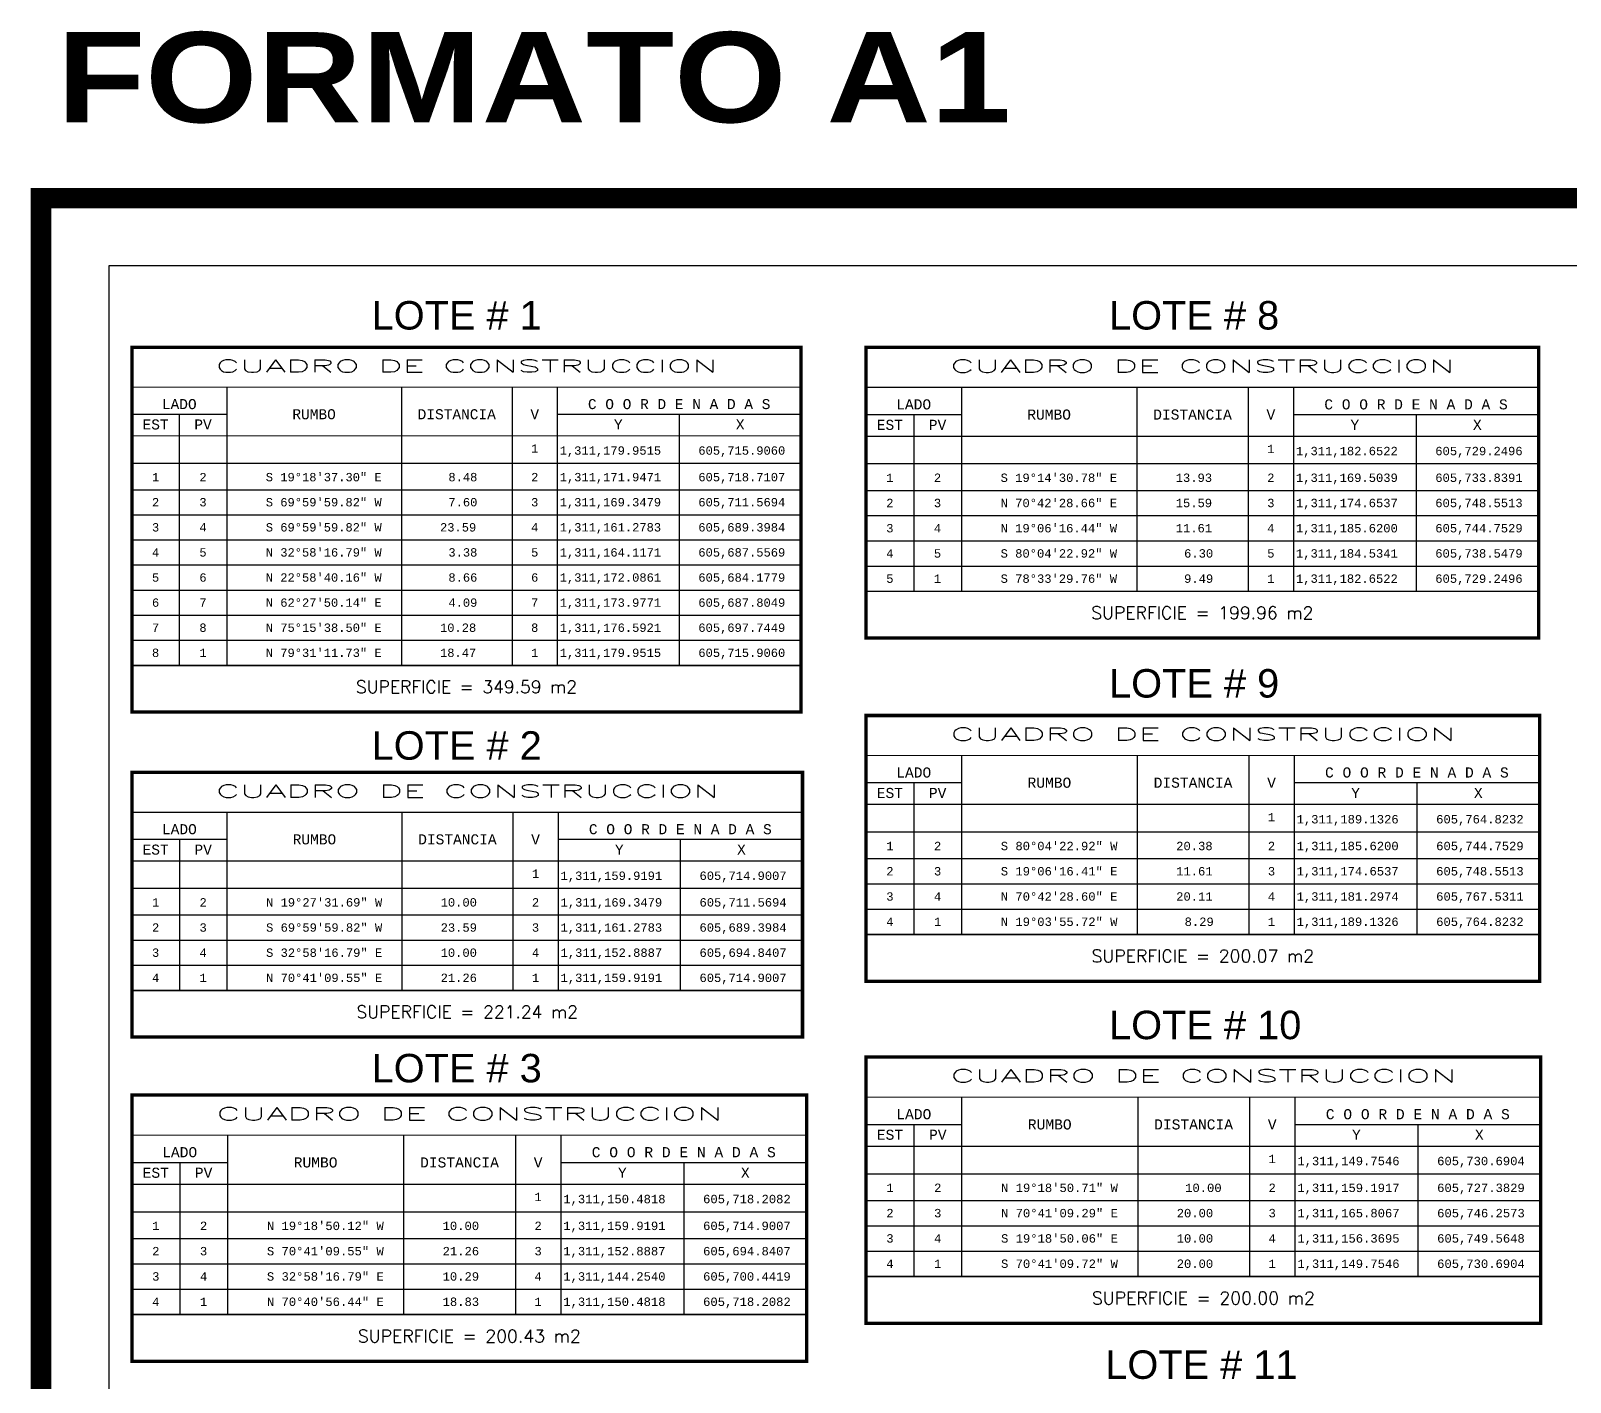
# Model space of a CAD drawing. Header units: millimetres. Extents: x 604785 to 1211550, y 1311006 to 2622648.
# Drawn here: x 605229.7 to 605400.3, y 1311172.4 to 1311322.2 of the extents above; entities that cross this region are included whole.
import ezdxf
from ezdxf.enums import TextEntityAlignment as Align

# ---------------------------------------------------------------- set-up
doc = ezdxf.new("R2010")
doc.units = ezdxf.units.MM
for name, color, linetype in [('CAJETIN', 5, 'Continuous'), ('CVL_CUADCON', 1, 'Continuous'), ('CVL_CUADCON_LIN', 8, 'Continuous'), ('CVL_CUADCON_TIT', 1, 'Continuous'), ('CVL_CUADCON_TX', 2, 'Continuous')]:
    doc.layers.add(name, color=color, linetype=linetype)
doc.styles.add('HUECA1', font='HUECA1.shx')
doc.styles.add('MONOTXT4', font='MONOTXT4.shx')
doc.styles.add('PI', font='arial.ttf', dxfattribs={"height": 0.4})
doc.styles.add('TEXTO CAJETIN', font='', dxfattribs={"height": 1.2})
doc.styles.get('TEXTO CAJETIN').set_extended_font_data('Arial Black')

msp = doc.modelspace()

# ---------------------------------------------------------------- linework, layer by layer
at = {"const_width": 2.28}
msp.add_lwpolyline([(605230.838, 1311006.678), (605651.338, 1311006.678), (605651.338, 1311303.678), (605230.838, 1311303.678)], close=True, dxfattribs=at)
at = {"layer": 'CAJETIN'}
msp.add_lwpolyline([(605238.338, 1311014.178), (605643.838, 1311014.178), (605643.838, 1311296.178), (605238.338, 1311296.178)], close=True, dxfattribs=at)
at = {"layer": 'CVL_CUADCON', "color": 7, "linetype": 'Continuous', "flags": 128}
for points, const_width in [([(605240.902, 1311287.135), (605315.05, 1311287.135), (605315.05, 1311246.741), (605240.902, 1311246.741)], 0.371), ([(605322.245, 1311287.135), (605396.757, 1311287.135), (605396.757, 1311254.928), (605322.245, 1311254.928)], 0.373), ([(605322.245, 1311246.344), (605396.873, 1311246.344), (605396.873, 1311216.887), (605322.245, 1311216.887)], 0.373), ([(605240.902, 1311240.03), (605315.202, 1311240.03), (605315.202, 1311210.702), (605240.902, 1311210.702)], 0.372), ([(605322.245, 1311208.479), (605396.999, 1311208.479), (605396.999, 1311178.972), (605322.245, 1311178.972)], 0.374), ([(605240.902, 1311204.268), (605315.672, 1311204.268), (605315.672, 1311174.755), (605240.902, 1311174.755)], 0.374)]:
    msp.add_lwpolyline(points, close=True, dxfattribs=dict(at, const_width=const_width))
for points, const_width in [([(605240.902, 1311282.732), (605315.05, 1311282.732)], 0.139), ([(605322.245, 1311282.71), (605396.757, 1311282.71)], 0.14), ([(605240.902, 1311277.337), (605315.05, 1311277.337)], 0.139), ([(605322.245, 1311277.289), (605396.757, 1311277.289)], 0.14), ([(605322.245, 1311260.115), (605396.757, 1311260.115)], 0.14), ([(605240.902, 1311251.902), (605315.05, 1311251.902)], 0.139), ([(605322.245, 1311241.912), (605396.873, 1311241.912)], 0.14), ([(605240.902, 1311235.618), (605315.202, 1311235.618)], 0.139), ([(605322.245, 1311236.483), (605396.873, 1311236.483)], 0.14), ([(605240.902, 1311230.212), (605315.202, 1311230.212)], 0.139), ([(605322.245, 1311222.081), (605396.873, 1311222.081)], 0.14), ([(605240.902, 1311215.874), (605315.202, 1311215.874)], 0.139), ([(605322.245, 1311204.04), (605396.999, 1311204.04)], 0.14), ([(605240.902, 1311199.828), (605315.672, 1311199.828)], 0.14), ([(605322.245, 1311198.602), (605396.999, 1311198.602)], 0.14), ([(605240.902, 1311194.388), (605315.672, 1311194.388)], 0.14), ([(605322.245, 1311184.176), (605396.999, 1311184.176)], 0.14), ([(605240.902, 1311179.959), (605315.672, 1311179.959)], 0.14)]:
    msp.add_lwpolyline(points, dxfattribs=dict(at, const_width=const_width))
at = {"layer": 'CVL_CUADCON_LIN', "color": 7, "linetype": 'Continuous', "ltscale": 0.5}
for p, q in [((605251.406, 1311282.732), (605251.406, 1311251.902)), ((605270.757, 1311282.732), (605270.757, 1311251.902)), ((605283.035, 1311282.732), (605283.035, 1311251.902)), ((605288.029, 1311282.732), (605288.029, 1311251.902)), ((605332.801, 1311282.71), (605332.801, 1311260.115)), ((605352.246, 1311282.71), (605352.246, 1311260.115)), ((605364.585, 1311282.71), (605364.585, 1311260.115)), ((605369.603, 1311282.71), (605369.603, 1311260.115)), ((605240.902, 1311279.739), (605251.406, 1311279.739)), ((605246.15, 1311279.739), (605246.15, 1311251.902)), ((605288.029, 1311279.739), (605315.05, 1311279.739)), ((605301.539, 1311279.739), (605301.539, 1311251.902)), ((605322.245, 1311279.703), (605332.801, 1311279.703)), ((605327.519, 1311279.703), (605327.519, 1311260.115)), ((605369.603, 1311279.703), (605396.757, 1311279.703)), ((605383.18, 1311279.703), (605383.18, 1311260.115)), ((605240.902, 1311274.319), (605315.05, 1311274.319)), ((605322.245, 1311274.257), (605396.757, 1311274.257)), ((605240.902, 1311271.373), (605315.05, 1311271.373)), ((605322.245, 1311271.296), (605396.757, 1311271.296)), ((605240.902, 1311268.591), (605315.05, 1311268.591)), ((605322.245, 1311268.501), (605396.757, 1311268.501)), ((605240.902, 1311265.81), (605315.05, 1311265.81)), ((605322.245, 1311265.705), (605396.757, 1311265.705)), ((605240.902, 1311263.028), (605315.05, 1311263.028)), ((605322.245, 1311262.91), (605396.757, 1311262.91)), ((605240.902, 1311260.247), (605315.05, 1311260.247)), ((605322.245, 1311260.115), (605396.757, 1311260.115)), ((605240.902, 1311257.465), (605315.05, 1311257.465)), ((605240.902, 1311254.684), (605315.05, 1311254.684)), ((605240.902, 1311251.902), (605315.05, 1311251.902)), ((605332.817, 1311241.912), (605332.817, 1311222.081)), ((605352.293, 1311241.912), (605352.293, 1311222.081)), ((605364.651, 1311241.912), (605364.651, 1311222.081)), ((605369.677, 1311241.912), (605369.677, 1311222.081)), ((605322.245, 1311238.9), (605332.817, 1311238.9)), ((605327.527, 1311238.9), (605327.527, 1311222.081)), ((605369.677, 1311238.9), (605396.873, 1311238.9)), ((605383.275, 1311238.9), (605383.275, 1311222.081)), ((605251.427, 1311235.618), (605251.427, 1311215.874)), ((605270.818, 1311235.618), (605270.818, 1311215.874)), ((605283.122, 1311235.618), (605283.122, 1311215.874)), ((605288.126, 1311235.618), (605288.126, 1311215.874)), ((605240.902, 1311232.619), (605251.427, 1311232.619)), ((605246.16, 1311232.619), (605246.16, 1311215.874)), ((605288.126, 1311232.619), (605315.202, 1311232.619)), ((605301.664, 1311232.619), (605301.664, 1311215.874)), ((605322.245, 1311233.445), (605396.873, 1311233.445)), ((605322.245, 1311230.48), (605396.873, 1311230.48)), ((605240.902, 1311227.188), (605315.202, 1311227.188)), ((605322.245, 1311227.68), (605396.873, 1311227.68)), ((605240.902, 1311224.236), (605315.202, 1311224.236)), ((605322.245, 1311224.881), (605396.873, 1311224.881)), ((605322.245, 1311222.081), (605396.873, 1311222.081)), ((605240.902, 1311221.448), (605315.202, 1311221.448)), ((605240.902, 1311218.661), (605315.202, 1311218.661)), ((605240.902, 1311215.874), (605315.202, 1311215.874)), ((605332.835, 1311204.04), (605332.835, 1311184.176)), ((605352.344, 1311204.04), (605352.344, 1311184.176)), ((605364.723, 1311204.04), (605364.723, 1311184.176)), ((605369.757, 1311204.04), (605369.757, 1311184.176)), ((605251.494, 1311199.828), (605251.494, 1311179.959)), ((605271.007, 1311199.828), (605271.007, 1311179.959)), ((605283.388, 1311199.828), (605283.388, 1311179.959)), ((605288.424, 1311199.828), (605288.424, 1311179.959)), ((605322.245, 1311201.022), (605332.835, 1311201.022)), ((605327.536, 1311201.022), (605327.536, 1311184.176)), ((605369.757, 1311201.022), (605396.999, 1311201.022)), ((605383.378, 1311201.022), (605383.378, 1311184.176)), ((605240.902, 1311196.81), (605251.494, 1311196.81)), ((605246.194, 1311196.81), (605246.194, 1311179.959)), ((605288.424, 1311196.81), (605315.672, 1311196.81)), ((605302.048, 1311196.81), (605302.048, 1311179.959)), ((605322.245, 1311195.559), (605396.999, 1311195.559)), ((605240.902, 1311191.345), (605315.672, 1311191.345)), ((605322.245, 1311192.588), (605396.999, 1311192.588)), ((605322.245, 1311189.784), (605396.999, 1311189.784)), ((605240.902, 1311188.374), (605315.672, 1311188.374)), ((605322.245, 1311186.98), (605396.999, 1311186.98)), ((605240.902, 1311185.569), (605315.672, 1311185.569)), ((605240.902, 1311182.764), (605315.672, 1311182.764)), ((605322.245, 1311184.176), (605396.999, 1311184.176)), ((605240.902, 1311179.959), (605315.672, 1311179.959))]:
    msp.add_line(p, q, dxfattribs=at)

# ---------------------------------------------------------------- texts
for s, height, style, p in [('FORMATO A1', 10, 'TEXTO CAJETIN', (605232.602, 1311312.087)), ('LOTE # 1', 3.154, 'PI', (605267.459, 1311289.123)), ('LOTE # 8', 3.154, 'PI', (605349.166, 1311289.123)), ('LOTE # 9', 3.154, 'PI', (605349.166, 1311248.332)), ('LOTE # 2', 3.154, 'PI', (605267.459, 1311241.444)), ('LOTE # 10', 3.154, 'PI', (605349.166, 1311210.467)), ('LOTE # 3', 3.154, 'PI', (605267.459, 1311205.682)), ('LOTE # 11', 3.154, 'PI', (605348.748, 1311172.818))]:
    msp.add_text(s, height=height, dxfattribs=dict(style=style)).set_placement(p)
at = {"layer": 'CVL_CUADCON_TIT', "color": 7, "ltscale": 0.5, "style": 'HUECA1'}
for height, width, p, p2 in [(1.39075, 1.758658, (605250.173, 1311284.381), (605305.778, 1311284.381)), (1.39756, 1.758658, (605331.562, 1311284.368), (605387.44, 1311284.368)), (1.39974, 1.912579, (605331.577, 1311243.572), (605387.541, 1311243.572)), (1.39361, 1.912579, (605250.192, 1311237.27), (605305.912, 1311237.27)), (1.40211, 1.912579, (605331.593, 1311205.703), (605387.652, 1311205.703)), (1.40241, 1.912579, (605250.251, 1311201.491), (605306.322, 1311201.491))]:
    msp.add_text('CUADRO DE CONSTRUCCION', height=height, dxfattribs=dict(at, width=width)).set_placement(p, p2, align=Align.FIT)
at = {"layer": 'CVL_CUADCON_TIT', "color": 7, "ltscale": 0.5, "style": 'MONOTXT4'}
for s, height, p in [('LADO', 1.1126, (605246.15, 1311280.303)), ('C O O R D E N A D A S', 1.1126, (605301.538, 1311280.303)), ('LADO', 1.1181, (605327.519, 1311280.27)), ('C O O R D E N A D A S', 1.11805, (605383.179, 1311280.27)), ('EST', 1.1126, (605243.526, 1311278.045)), ('PV', 1.1126, (605248.783, 1311278.045)), ('Y', 1.113, (605294.789, 1311278.045)), ('X', 1.113, (605308.297, 1311278.045)), ('EST', 1.1181, (605324.882, 1311278)), ('PV', 1.1181, (605330.165, 1311278)), ('Y', 1.118, (605376.396, 1311278)), ('X', 1.118, (605389.971, 1311278)), ('LADO', 1.1198, (605327.527, 1311239.468)), ('C O O R D E N A D A S', 1.11979, (605383.274, 1311239.468)), ('EST', 1.1198, (605324.886, 1311237.195)), ('PV', 1.1198, (605330.177, 1311237.195)), ('Y', 1.12, (605376.481, 1311237.195)), ('X', 1.12, (605390.077, 1311237.195)), ('LADO', 1.1149, (605246.16, 1311233.184)), ('C O O R D E N A D A S', 1.11488, (605301.663, 1311233.184)), ('EST', 1.1149, (605243.531, 1311230.921)), ('PV', 1.1149, (605248.799, 1311230.921)), ('Y', 1.115, (605294.899, 1311230.921)), ('X', 1.115, (605308.436, 1311230.921)), ('LADO', 1.1217, (605327.536, 1311201.592)), ('C O O R D E N A D A S', 1.12169, (605383.377, 1311201.592)), ('EST', 1.1217, (605324.891, 1311199.315)), ('PV', 1.1217, (605330.191, 1311199.315)), ('Y', 1.122, (605376.572, 1311199.315)), ('X', 1.122, (605390.191, 1311199.315)), ('LADO', 1.1219, (605246.194, 1311197.379)), ('C O O R D E N A D A S', 1.12193, (605302.047, 1311197.379)), ('EST', 1.1219, (605243.548, 1311195.102)), ('PV', 1.1219, (605248.849, 1311195.102)), ('Y', 1.122, (605295.24, 1311195.102)), ('X', 1.122, (605308.863, 1311195.102))]:
    msp.add_text(s, height=height, dxfattribs=at).set_placement(p, align=Align.CENTER)
at = {"layer": 'CVL_CUADCON_TIT', "color": 7, "ltscale": 0.5}
for s, height, style, p in [('RUMBO', 1.1126, 'MONOTXT4', (605261.086, 1311279.736)), ('DISTANCIA', 1.1126, 'MONOTXT4', (605276.894, 1311279.736)), ('V', 1.113, 'MONOTXT4', (605285.536, 1311279.736)), ('RUMBO', 1.1181, 'MONOTXT4', (605342.529, 1311279.7)), ('DISTANCIA', 1.1181, 'MONOTXT4', (605358.414, 1311279.7)), ('V', 1.118, 'MONOTXT4', (605367.098, 1311279.7)), ('SUPERFICIE = 199.96 m2', 1.39756, 'HUECA1', (605359.501, 1311257.723)), ('SUPERFICIE = 349.59 m2', 1.39075, 'HUECA1', (605277.976, 1311249.522)), ('RUMBO', 1.1198, 'MONOTXT4', (605342.56, 1311238.897)), ('DISTANCIA', 1.1198, 'MONOTXT4', (605358.471, 1311238.897)), ('V', 1.12, 'MONOTXT4', (605367.168, 1311238.897)), ('RUMBO', 1.1149, 'MONOTXT4', (605261.128, 1311232.616)), ('DISTANCIA', 1.1149, 'MONOTXT4', (605276.968, 1311232.616)), ('V', 1.115, 'MONOTXT4', (605285.627, 1311232.616)), ('SUPERFICIE = 200.07 m2', 1.39974, 'HUECA1', (605359.559, 1311219.686)), ('SUPERFICIE = 221.24 m2', 1.39361, 'HUECA1', (605278.052, 1311213.489)), ('RUMBO', 1.1217, 'MONOTXT4', (605342.595, 1311201.02)), ('DISTANCIA', 1.1217, 'MONOTXT4', (605358.532, 1311201.02)), ('V', 1.122, 'MONOTXT4', (605367.244, 1311201.02)), ('RUMBO', 1.1219, 'MONOTXT4', (605261.255, 1311196.807)), ('DISTANCIA', 1.1219, 'MONOTXT4', (605277.196, 1311196.807)), ('V', 1.122, 'MONOTXT4', (605285.91, 1311196.807)), ('SUPERFICIE = 200.00 m2', 1.40211, 'HUECA1', (605359.622, 1311181.776)), ('SUPERFICIE = 200.43 m2', 1.40241, 'HUECA1', (605278.287, 1311177.559))]:
    msp.add_text(s, height=height, dxfattribs=dict(at, style=style)).set_placement(p, align=Align.MIDDLE)
at = {"layer": 'CVL_CUADCON_TX', "color": 7, "ltscale": 0.5, "style": 'MONOTXT4'}
for s, height, p in [('1', 0.927, (605285.532, 1311275.478)), ('1', 0.932, (605367.094, 1311275.421)), ('1', 0.927, (605243.526, 1311272.3)), ('2', 0.927, (605248.778, 1311272.3)), ('2', 0.927, (605285.532, 1311272.3)), ('1', 0.932, (605324.882, 1311272.227)), ('2', 0.932, (605330.16, 1311272.227)), ('2', 0.932, (605367.094, 1311272.227)), ('2', 0.927, (605243.526, 1311269.519)), ('3', 0.927, (605248.778, 1311269.519)), ('3', 0.927, (605285.532, 1311269.519)), ('2', 0.932, (605324.882, 1311269.432)), ('3', 0.932, (605330.16, 1311269.432)), ('3', 0.932, (605367.094, 1311269.432)), ('3', 0.927, (605243.526, 1311266.737)), ('4', 0.927, (605248.778, 1311266.737)), ('4', 0.927, (605285.532, 1311266.737)), ('3', 0.932, (605324.882, 1311266.637)), ('4', 0.932, (605330.16, 1311266.637)), ('4', 0.932, (605367.094, 1311266.637)), ('4', 0.927, (605243.526, 1311263.956)), ('5', 0.927, (605248.778, 1311263.956)), ('5', 0.927, (605285.532, 1311263.956)), ('4', 0.932, (605324.882, 1311263.842)), ('5', 0.932, (605330.16, 1311263.842)), ('5', 0.932, (605367.094, 1311263.842)), ('5', 0.927, (605243.526, 1311261.174)), ('6', 0.927, (605248.778, 1311261.174)), ('6', 0.927, (605285.532, 1311261.174)), ('5', 0.932, (605324.882, 1311261.047)), ('1', 0.932, (605330.16, 1311261.047)), ('1', 0.932, (605367.094, 1311261.047)), ('6', 0.927, (605243.526, 1311258.393)), ('7', 0.927, (605248.778, 1311258.393)), ('7', 0.927, (605285.532, 1311258.393)), ('7', 0.927, (605243.526, 1311255.611)), ('8', 0.927, (605248.778, 1311255.611)), ('8', 0.927, (605285.532, 1311255.611)), ('8', 0.927, (605243.526, 1311252.83)), ('1', 0.927, (605248.778, 1311252.83)), ('1', 0.927, (605285.532, 1311252.83)), ('1', 0.933, (605367.164, 1311234.612)), ('1', 0.933, (605324.886, 1311231.413)), ('2', 0.933, (605330.172, 1311231.413)), ('2', 0.933, (605367.164, 1311231.413)), ('1', 0.929, (605285.624, 1311228.349)), ('2', 0.933, (605324.886, 1311228.614)), ('3', 0.933, (605330.172, 1311228.614)), ('3', 0.933, (605367.164, 1311228.614)), ('1', 0.929, (605243.531, 1311225.165)), ('2', 0.929, (605248.794, 1311225.165)), ('2', 0.929, (605285.624, 1311225.165)), ('3', 0.933, (605324.886, 1311225.814)), ('4', 0.933, (605330.172, 1311225.814)), ('4', 0.933, (605367.164, 1311225.814)), ('4', 0.933, (605324.886, 1311223.015)), ('1', 0.933, (605330.172, 1311223.015)), ('1', 0.933, (605367.164, 1311223.015)), ('2', 0.929, (605243.531, 1311222.377)), ('3', 0.929, (605248.794, 1311222.377)), ('3', 0.929, (605285.624, 1311222.377)), ('3', 0.929, (605243.531, 1311219.59)), ('4', 0.929, (605248.794, 1311219.59)), ('4', 0.929, (605285.624, 1311219.59)), ('4', 0.929, (605243.531, 1311216.803)), ('1', 0.929, (605248.794, 1311216.803)), ('1', 0.929, (605285.624, 1311216.803)), ('1', 0.935, (605367.24, 1311196.727)), ('1', 0.935, (605324.891, 1311193.523)), ('2', 0.935, (605330.185, 1311193.523)), ('2', 0.935, (605367.24, 1311193.523)), ('1', 0.935, (605285.906, 1311192.514)), ('2', 0.935, (605324.891, 1311190.719)), ('3', 0.935, (605330.185, 1311190.719)), ('3', 0.935, (605367.24, 1311190.719)), ('1', 0.935, (605243.548, 1311189.309)), ('2', 0.935, (605248.844, 1311189.309)), ('2', 0.935, (605285.906, 1311189.309)), ('3', 0.935, (605324.891, 1311187.915)), ('4', 0.935, (605330.185, 1311187.915)), ('4', 0.935, (605367.24, 1311187.915)), ('2', 0.935, (605243.548, 1311186.504)), ('3', 0.935, (605248.844, 1311186.504)), ('3', 0.935, (605285.906, 1311186.504)), ('4', 0.935, (605324.891, 1311185.11)), ('1', 0.935, (605330.185, 1311185.11)), ('1', 0.935, (605367.24, 1311185.11)), ('3', 0.935, (605243.548, 1311183.699)), ('4', 0.935, (605248.844, 1311183.699)), ('4', 0.935, (605285.906, 1311183.699)), ('4', 0.935, (605243.548, 1311180.894)), ('1', 0.935, (605248.844, 1311180.894)), ('1', 0.935, (605285.906, 1311180.894))]:
    msp.add_text(s, height=height, dxfattribs=at).set_placement(p, align=Align.CENTER)
for s, height, p in [('1,311,179.9515', 0.92717, (605288.299, 1311275.247)), ('605,715.9060', 0.92717, (605303.662, 1311275.247)), ('1,311,182.6522', 0.93171, (605369.874, 1311275.188)), ('605,729.2496', 0.93171, (605385.313, 1311275.188)), ('S 19%%d18\'37.30" E', 0.92717, (605255.736, 1311272.3)), ('8.48', 0.9272, (605275.967, 1311272.3)), ('1,311,171.9471', 0.92717, (605288.299, 1311272.3)), ('605,718.7107', 0.92717, (605303.662, 1311272.3)), ('S 19%%d14\'30.78" E', 0.93171, (605337.153, 1311272.227)), ('13.93', 0.9317, (605356.551, 1311272.227)), ('1,311,169.5039', 0.93171, (605369.874, 1311272.227)), ('605,733.8391', 0.93171, (605385.313, 1311272.227)), ('S 69%%d59\'59.82" W', 0.92717, (605255.736, 1311269.519)), ('7.60', 0.9272, (605275.967, 1311269.519)), ('1,311,169.3479', 0.92717, (605288.299, 1311269.519)), ('605,711.5694', 0.92717, (605303.662, 1311269.519)), ('N 70%%d42\'28.66" E', 0.93171, (605337.153, 1311269.432)), ('15.59', 0.9317, (605356.551, 1311269.432)), ('1,311,174.6537', 0.93171, (605369.874, 1311269.432)), ('605,748.5513', 0.93171, (605385.313, 1311269.432)), ('S 69%%d59\'59.82" W', 0.92717, (605255.736, 1311266.737)), ('23.59', 0.9272, (605275.04, 1311266.737)), ('1,311,161.2783', 0.92717, (605288.299, 1311266.737)), ('605,689.3984', 0.92717, (605303.662, 1311266.737)), ('N 19%%d06\'16.44" W', 0.93171, (605337.153, 1311266.637)), ('11.61', 0.9317, (605356.551, 1311266.637)), ('1,311,185.6200', 0.93171, (605369.874, 1311266.637)), ('605,744.7529', 0.93171, (605385.313, 1311266.637)), ('N 32%%d58\'16.79" W', 0.92717, (605255.736, 1311263.956)), ('3.38', 0.9272, (605275.967, 1311263.956)), ('1,311,164.1171', 0.92717, (605288.299, 1311263.956)), ('605,687.5569', 0.92717, (605303.662, 1311263.956)), ('S 80%%d04\'22.92" W', 0.93171, (605337.153, 1311263.842)), ('6.30', 0.9317, (605357.482, 1311263.842)), ('1,311,184.5341', 0.93171, (605369.874, 1311263.842)), ('605,738.5479', 0.93171, (605385.313, 1311263.842)), ('N 22%%d58\'40.16" W', 0.92717, (605255.736, 1311261.174)), ('8.66', 0.9272, (605275.967, 1311261.174)), ('1,311,172.0861', 0.92717, (605288.299, 1311261.174)), ('605,684.1779', 0.92717, (605303.662, 1311261.174)), ('S 78%%d33\'29.76" W', 0.93171, (605337.153, 1311261.047)), ('9.49', 0.9317, (605357.482, 1311261.047)), ('1,311,182.6522', 0.93171, (605369.874, 1311261.047)), ('605,729.2496', 0.93171, (605385.313, 1311261.047)), ('N 62%%d27\'50.14" E', 0.92717, (605255.736, 1311258.393)), ('4.09', 0.9272, (605275.967, 1311258.393)), ('1,311,173.9771', 0.92717, (605288.299, 1311258.393)), ('605,687.8049', 0.92717, (605303.662, 1311258.393)), ('N 75%%d15\'38.50" E', 0.92717, (605255.736, 1311255.611)), ('10.28', 0.9272, (605275.04, 1311255.611)), ('1,311,176.5921', 0.92717, (605288.299, 1311255.611)), ('605,697.7449', 0.92717, (605303.662, 1311255.611)), ('N 79%%d31\'11.73" E', 0.92717, (605255.736, 1311252.83)), ('18.47', 0.9272, (605275.04, 1311252.83)), ('1,311,179.9515', 0.92717, (605288.299, 1311252.83)), ('605,715.9060', 0.92717, (605303.662, 1311252.83)), ('1,311,189.1326', 0.93316, (605369.948, 1311234.379)), ('605,764.8232', 0.93316, (605385.411, 1311234.379)), ('S 80%%d04\'22.92" W', 0.93316, (605337.176, 1311231.413)), ('20.38', 0.9332, (605356.604, 1311231.413)), ('1,311,185.6200', 0.93316, (605369.948, 1311231.413)), ('605,744.7529', 0.93316, (605385.411, 1311231.413)), ('1,311,159.9191', 0.92907, (605288.396, 1311228.117)), ('605,714.9007', 0.92907, (605303.791, 1311228.117)), ('S 19%%d06\'16.41" E', 0.93316, (605337.176, 1311228.614)), ('11.61', 0.9332, (605356.604, 1311228.614)), ('1,311,174.6537', 0.93316, (605369.948, 1311228.614)), ('605,748.5513', 0.93316, (605385.411, 1311228.614)), ('N 19%%d27\'31.69" W', 0.92907, (605255.767, 1311225.165)), ('10.00', 0.9291, (605275.11, 1311225.165)), ('1,311,169.3479', 0.92907, (605288.396, 1311225.165)), ('605,711.5694', 0.92907, (605303.791, 1311225.165)), ('N 70%%d42\'28.60" E', 0.93316, (605337.176, 1311225.814)), ('20.11', 0.9332, (605356.604, 1311225.814)), ('1,311,181.2974', 0.93316, (605369.948, 1311225.814)), ('605,767.5311', 0.93316, (605385.411, 1311225.814)), ('N 19%%d03\'55.72" W', 0.93316, (605337.176, 1311223.015)), ('8.29', 0.9332, (605357.537, 1311223.015)), ('1,311,189.1326', 0.93316, (605369.948, 1311223.015)), ('605,764.8232', 0.93316, (605385.411, 1311223.015)), ('S 69%%d59\'59.82" W', 0.92907, (605255.767, 1311222.377)), ('23.59', 0.9291, (605275.11, 1311222.377)), ('1,311,161.2783', 0.92907, (605288.396, 1311222.377)), ('605,689.3984', 0.92907, (605303.791, 1311222.377)), ('S 32%%d58\'16.79" E', 0.92907, (605255.767, 1311219.59)), ('10.00', 0.9291, (605275.11, 1311219.59)), ('1,311,152.8887', 0.92907, (605288.396, 1311219.59)), ('605,694.8407', 0.92907, (605303.791, 1311219.59)), ('N 70%%d41\'09.55" E', 0.92907, (605255.767, 1311216.803)), ('21.26', 0.9291, (605275.11, 1311216.803)), ('1,311,159.9191', 0.92907, (605288.396, 1311216.803)), ('605,714.9007', 0.92907, (605303.791, 1311216.803)), ('1,311,149.7546', 0.93474, (605370.029, 1311196.494)), ('605,730.6904', 0.93474, (605385.518, 1311196.494)), ('N 19%%d18\'50.71" W', 0.93474, (605337.201, 1311193.523)), ('10.00', 0.9347, (605357.597, 1311193.523)), ('1,311,159.1917', 0.93474, (605370.029, 1311193.523)), ('605,727.3829', 0.93474, (605385.518, 1311193.523)), ('1,311,150.4818', 0.93494, (605288.696, 1311192.28)), ('605,718.2082', 0.93494, (605304.188, 1311192.28)), ('N 70%%d41\'09.29" E', 0.93474, (605337.201, 1311190.719)), ('20.00', 0.9347, (605356.662, 1311190.719)), ('1,311,165.8067', 0.93474, (605370.029, 1311190.719)), ('605,746.2573', 0.93474, (605385.518, 1311190.719)), ('N 19%%d18\'50.12" W', 0.93494, (605255.861, 1311189.309)), ('10.00', 0.9349, (605275.326, 1311189.309)), ('1,311,159.9191', 0.93494, (605288.696, 1311189.309)), ('605,714.9007', 0.93494, (605304.188, 1311189.309)), ('S 19%%d18\'50.06" E', 0.93474, (605337.201, 1311187.915)), ('10.00', 0.9347, (605356.662, 1311187.915)), ('1,311,156.3695', 0.93474, (605370.029, 1311187.915)), ('605,749.5648', 0.93474, (605385.518, 1311187.915)), ('S 70%%d41\'09.55" W', 0.93494, (605255.861, 1311186.504)), ('21.26', 0.9349, (605275.326, 1311186.504)), ('1,311,152.8887', 0.93494, (605288.696, 1311186.504)), ('605,694.8407', 0.93494, (605304.188, 1311186.504)), ('S 70%%d41\'09.72" W', 0.93474, (605337.201, 1311185.11)), ('20.00', 0.9347, (605356.662, 1311185.11)), ('1,311,149.7546', 0.93474, (605370.029, 1311185.11)), ('605,730.6904', 0.93474, (605385.518, 1311185.11)), ('S 32%%d58\'16.79" E', 0.93494, (605255.861, 1311183.699)), ('10.29', 0.9349, (605275.326, 1311183.699)), ('1,311,144.2540', 0.93494, (605288.696, 1311183.699)), ('605,700.4419', 0.93494, (605304.188, 1311183.699)), ('N 70%%d40\'56.44" E', 0.93494, (605255.861, 1311180.894)), ('18.83', 0.9349, (605275.326, 1311180.894)), ('1,311,150.4818', 0.93494, (605288.696, 1311180.894)), ('605,718.2082', 0.93494, (605304.188, 1311180.894))]:
    msp.add_text(s, height=height, dxfattribs=at).set_placement(p)

doc.saveas('drawing.dxf')
